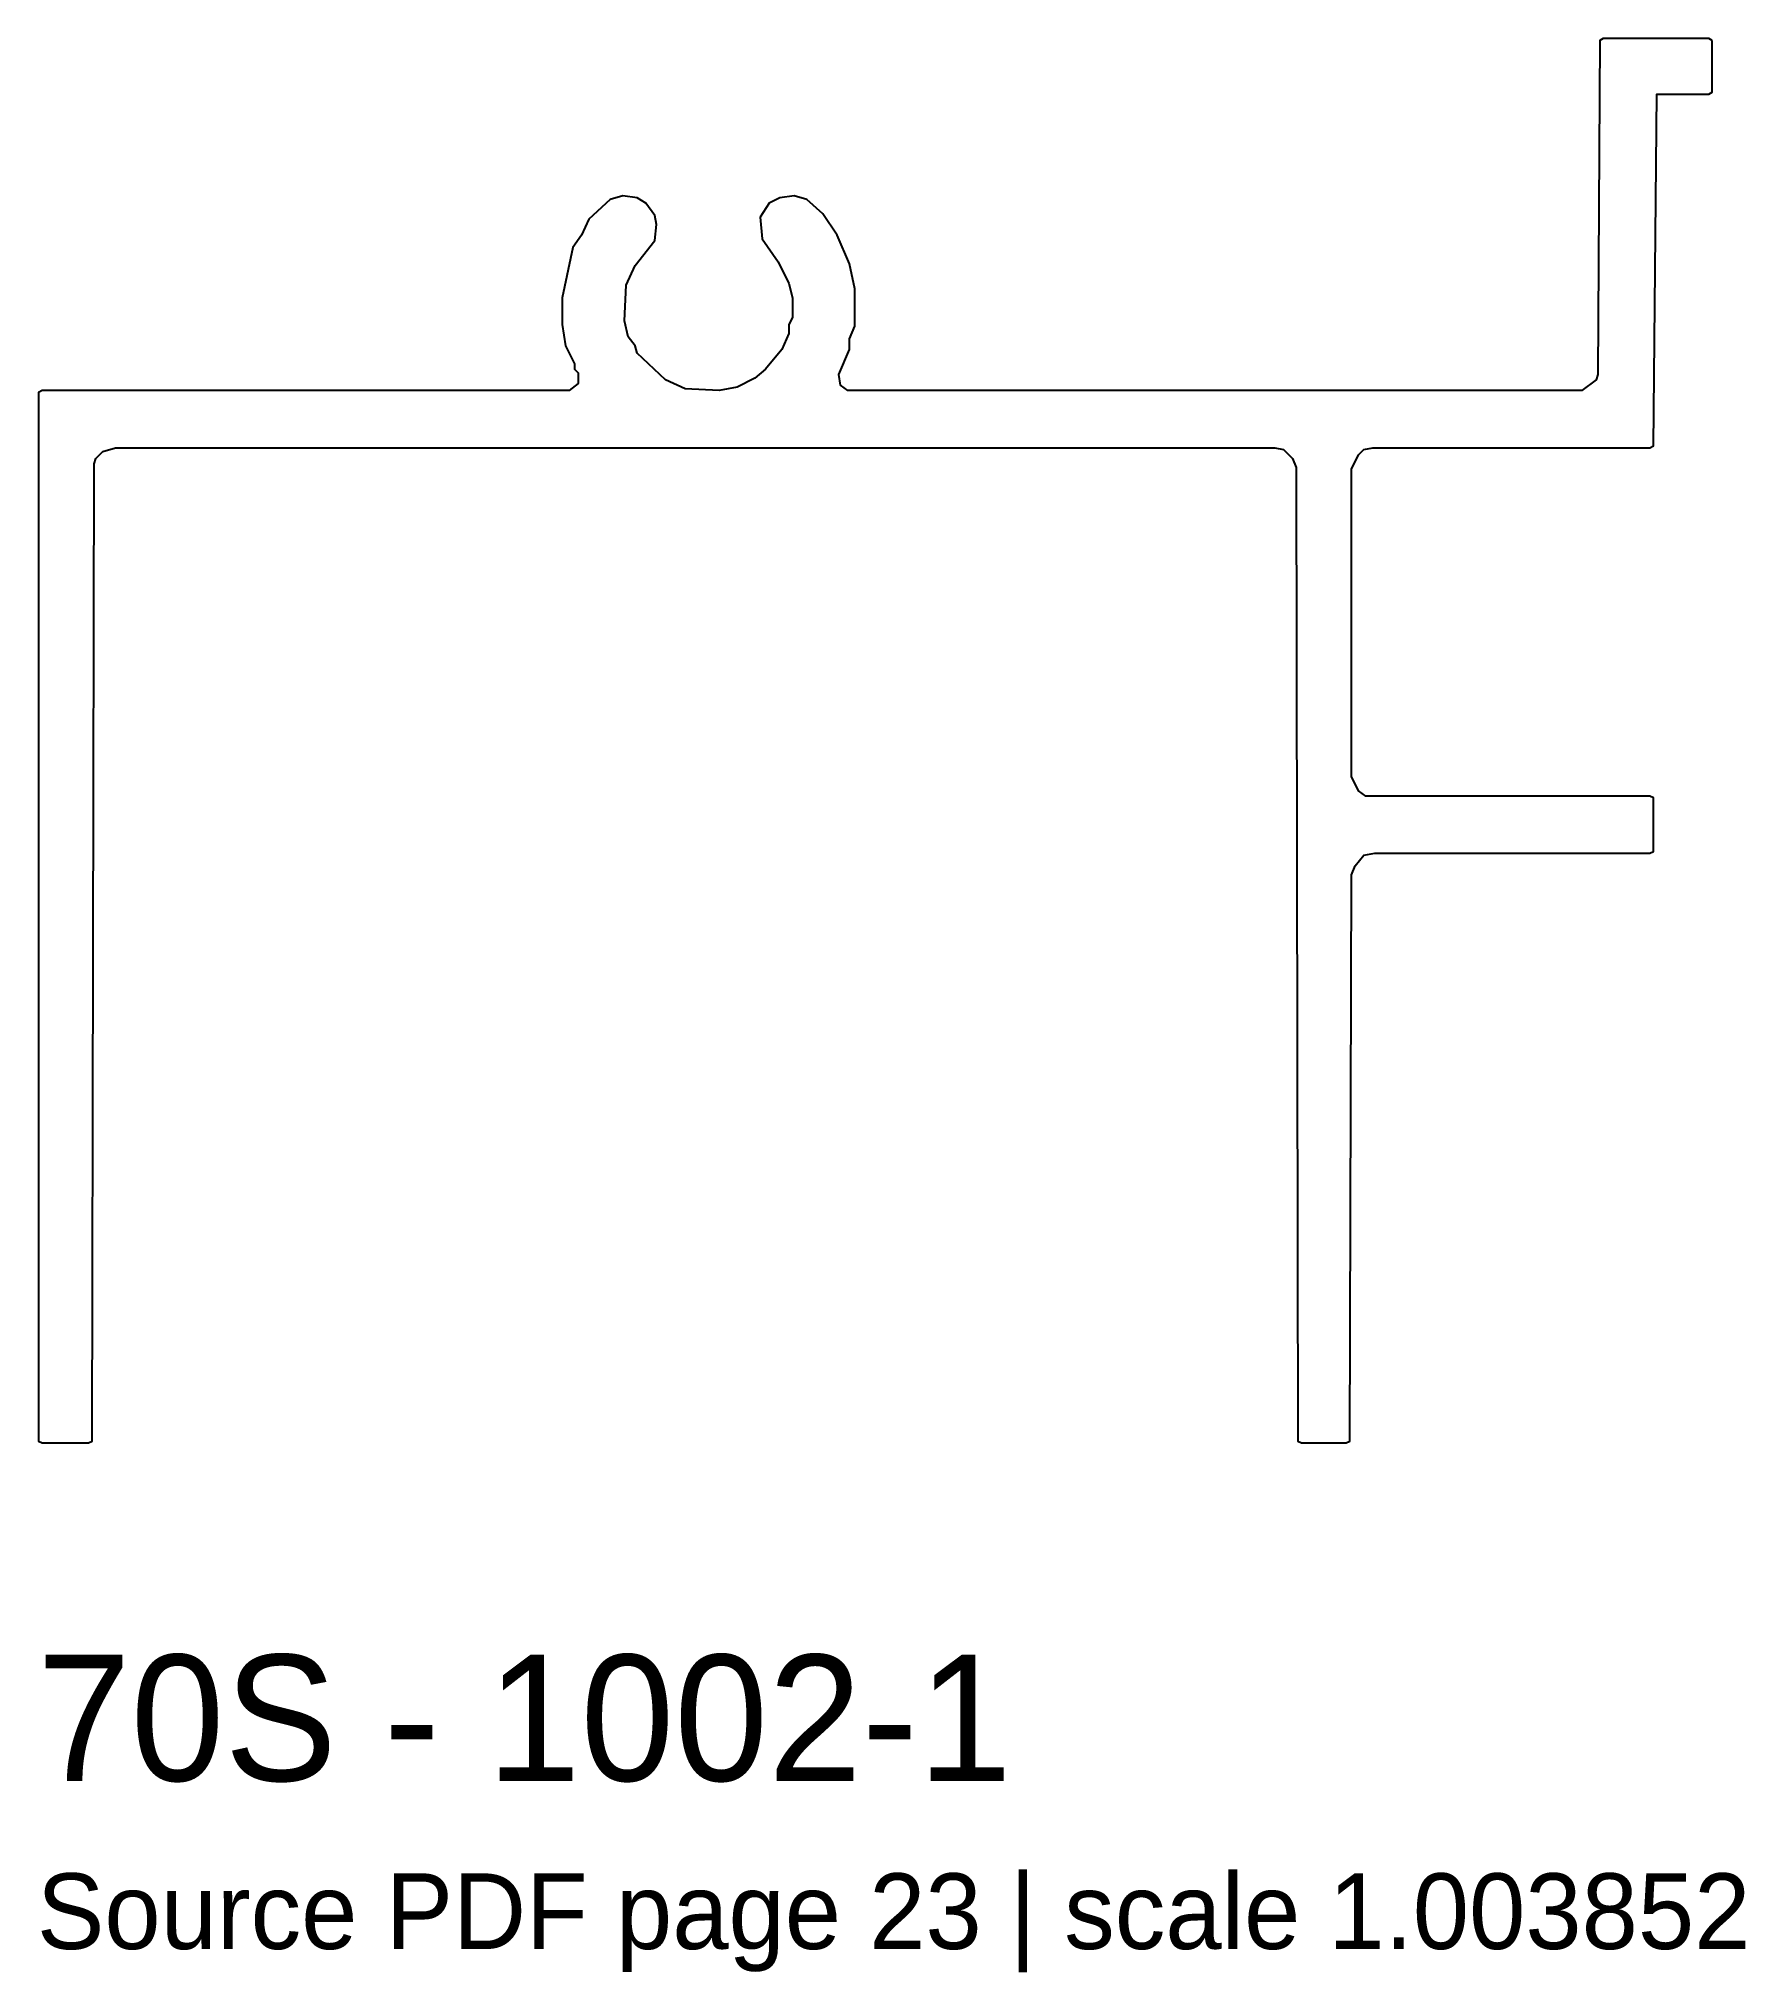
# Model space of a CAD drawing. Header units: millimetres. Extents: x 0 to 40.6, y -12.6 to 33.4.
import ezdxf

# ---------------------------------------------------------------- set-up
doc = ezdxf.new("R2010")
doc.units = ezdxf.units.MM
doc.layers.add('INFO', color=7, linetype='Continuous')
doc.layers.add('PROFILE', color=7, linetype='Continuous')

msp = doc.modelspace()

# ---------------------------------------------------------------- linework, layer by layer
at = {"layer": 'PROFILE'}
msp.add_lwpolyline([(39.862, 33.402), (39.777, 33.445), (37.269, 33.445), (37.184, 33.402), (37.142, 25.455), (37.099, 25.328), (36.759, 25.073), (19.293, 25.073), (19.123, 25.2), (19.081, 25.455), (19.336, 26.05), (19.336, 26.305), (19.463, 26.603), (19.463, 27.495), (19.336, 28.09), (19.038, 28.77), (18.698, 29.28), (18.316, 29.62), (18.018, 29.705), (17.679, 29.662), (17.424, 29.535), (17.211, 29.195), (17.254, 28.685), (17.636, 28.133), (17.891, 27.623), (17.976, 27.283), (17.976, 26.815), (17.891, 26.645), (17.891, 26.433), (17.721, 26.05), (17.339, 25.583), (17.084, 25.37), (16.659, 25.158), (16.234, 25.073), (15.426, 25.115), (14.959, 25.328), (14.279, 25.965), (14.236, 26.135), (14.066, 26.348), (13.981, 26.73), (14.024, 27.58), (14.236, 28.048), (14.704, 28.643), (14.746, 29.025), (14.704, 29.238), (14.491, 29.535), (14.279, 29.662), (13.939, 29.705), (13.641, 29.62), (13.131, 29.153), (12.961, 28.77), (12.749, 28.473), (12.494, 27.283), (12.494, 26.645), (12.579, 26.135), (12.791, 25.71), (12.791, 25.583), (12.876, 25.498), (12.876, 25.243), (12.664, 25.073), (0.127, 25.073), (0.042, 25.03), (0.042, 0.085), (0.127, 0.042), (1.232, 0.042), (1.317, 0.085), (1.36, 23.331), (1.402, 23.458), (1.572, 23.628), (1.87, 23.713), (29.45, 23.713), (29.662, 23.671), (29.875, 23.458), (29.96, 23.246), (30.002, 0.085), (30.087, 0.042), (31.15, 0.042), (31.235, 0.085), (31.277, 13.556), (31.362, 13.769), (31.575, 14.024), (31.83, 14.066), (38.374, 14.066), (38.459, 14.109), (38.459, 15.384), (38.374, 15.426), (31.617, 15.426), (31.447, 15.554), (31.277, 15.894), (31.277, 23.203), (31.447, 23.543), (31.575, 23.671), (31.787, 23.713), (38.374, 23.713), (38.459, 23.755), (38.544, 32.127), (39.777, 32.127), (39.862, 32.17)], close=True, dxfattribs=at)

# ---------------------------------------------------------------- texts
at = {"layer": 'INFO'}
for s, height, p in [('70S - 1002-1', 3, (0, -8)), ('Source PDF page 23 | scale 1.003852', 1.8, (0, -12))]:
    msp.add_text(s, height=height, dxfattribs=at).set_placement(p)

doc.saveas('drawing.dxf')
